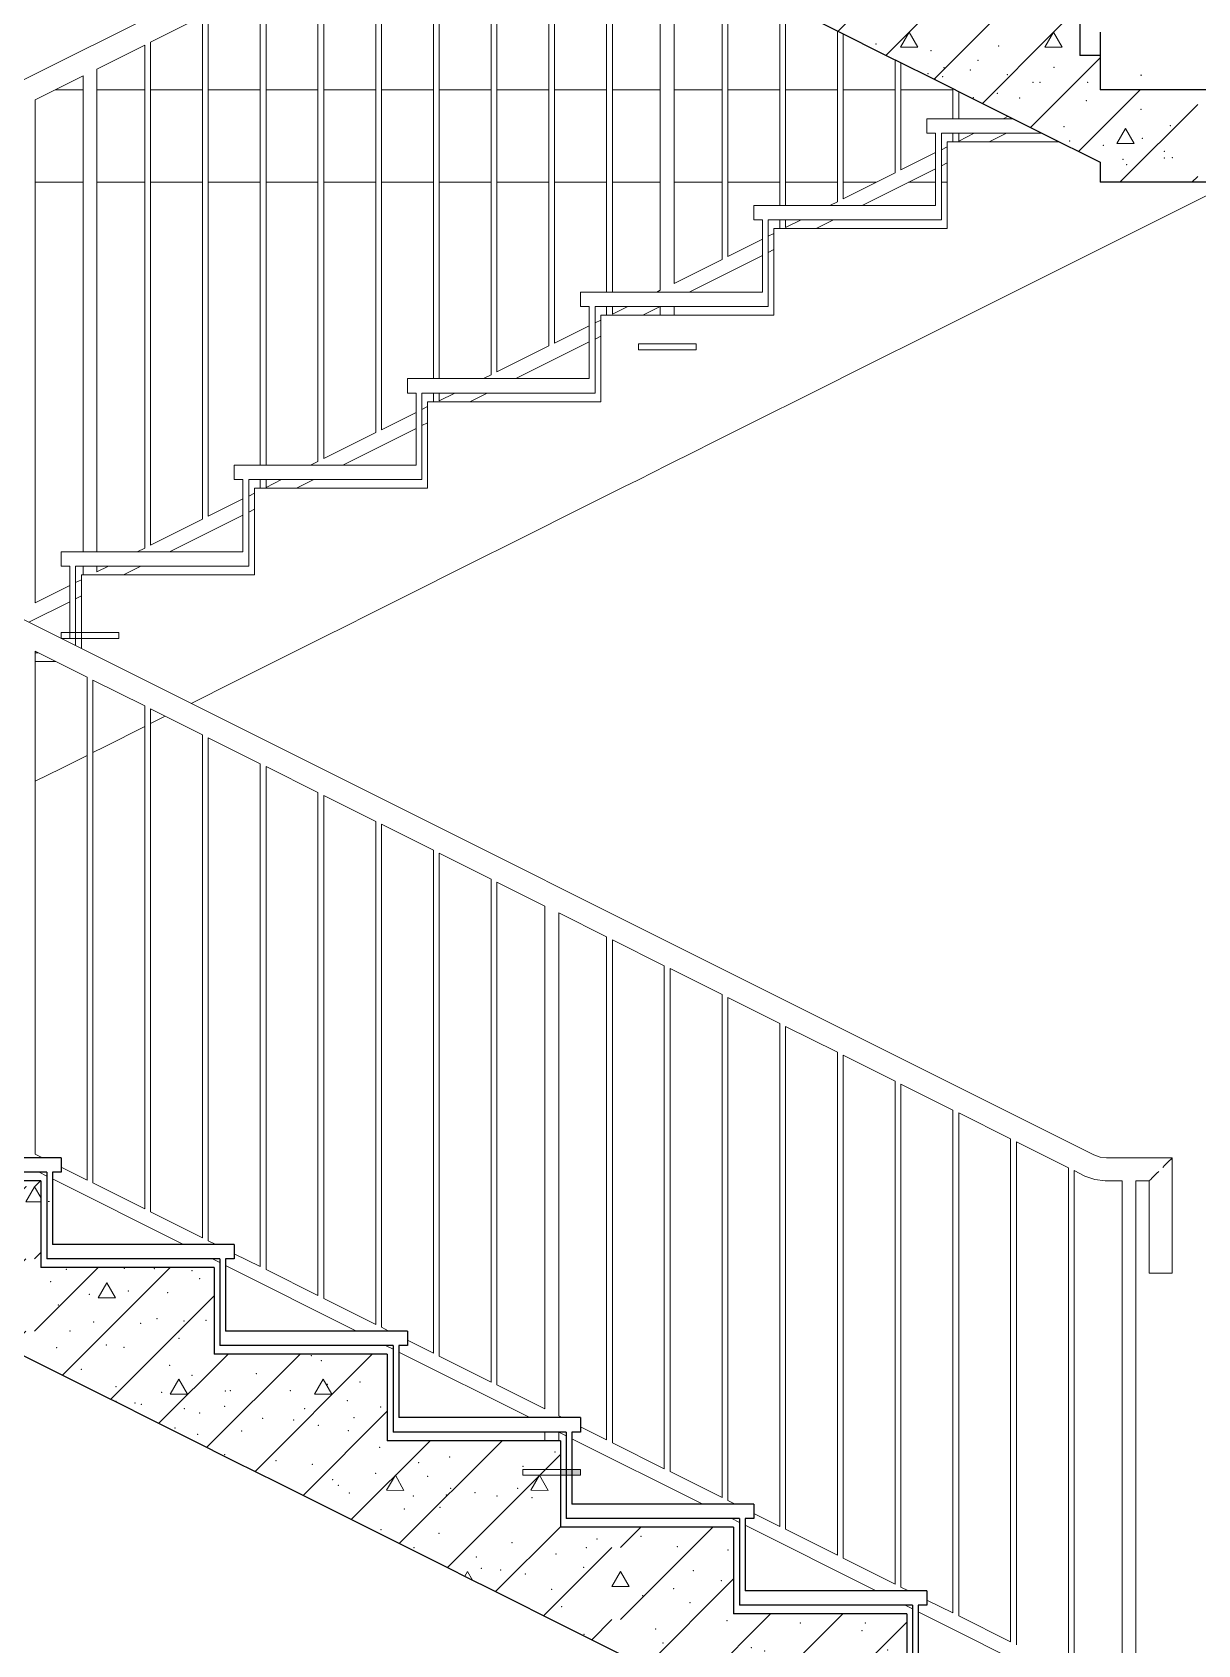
# Model space of a CAD drawing. Header units: millimetres. Extents: x 18162 to 7085488, y 72188 to 247925.
# Drawn here: x 3667579 to 3669598, y 92324 to 95118 of the extents above; entities that cross this region are included whole.
import ezdxf

# ---------------------------------------------------------------- set-up
doc = ezdxf.new("R2010")
doc.units = ezdxf.units.MM
doc.header["$MEASUREMENT"] = 0
for name, color, linetype in [('Interior - Stair & Railing', 7, 'Continuous'), ('Structural - Bearing', 7, 'Continuous'), ('Structural - Stair & Railing', 7, 'Continuous')]:
    doc.layers.add(name, color=color, linetype=linetype)
pattern_1 = [(45, (3761974.73, 95468), (-111.36932, 111.36932), [0, -105, 0, -157.5]), (110, (3762324.73, 95468), (148.0016, 53.86817), [0, -77, 0, -133])]

# ---------------------------------------------------------------- blocks, each defined once
blk = doc.blocks.new('*X1031', base_point=(3761974.7, 95118))
at = {"layer": 'Structural - Stair & Railing', "color": 7, "linetype": 'Continuous', "lineweight": 9}
for p, q in [((3666361.5, 96426.6), (3666362.9, 96428)), ((3666444.8, 96384.9), (3666487.9, 96428)), ((3666552.9, 96425.4), (3666554.4, 96428)), ((3666568, 96425.4), (3666552.9, 96425.4)), ((3666568, 96368), (3666628, 96428)), ((3666568, 96425.4), (3666583.1, 96425.4)), ((3666583.1, 96425.4), (3666581.6, 96428)), ((3666621.5, 96296.6), (3666753, 96428)), ((3666704.9, 96254.9), (3666878, 96428)), ((3666788.2, 96213.2), (3666994.1, 96419.1)), ((3666804.6, 96428), (3666803.1, 96425.3)), ((3666803.1, 96425.3), (3666833.1, 96425.4)), ((3666833.1, 96425.4), (3666831.6, 96428)), ((3666528.1, 96343.3), (3666552.9, 96368)), ((3666871.5, 96171.6), (3666994.1, 96294.1)), ((3666682.3, 96266.2), (3666693, 96284.7)), ((3666693, 96284.7), (3666707.9, 96258.7)), ((3666927.9, 96258.7), (3666943, 96284.7)), ((3666943, 96284.7), (3666957.9, 96258.7)), ((3666954.9, 96129.9), (3667103, 96278)), ((3667068, 96118), (3667228, 96278)), ((3667177.9, 96258.7), (3667189.1, 96278)), ((3667196.9, 96278), (3667207.9, 96258.7)), ((3666707.9, 96258.7), (3666697.3, 96258.7)), ((3666957.9, 96258.7), (3666927.9, 96258.7)), ((3667207.9, 96258.7), (3667177.9, 96258.7)), ((3667193, 96118), (3667294.1, 96219.1)), ((3667318, 96118), (3667328, 96128)), ((3667443, 96118), (3667453, 96128)), ((3667583.1, 96118), (3667593.1, 96128)), ((3667038.2, 96088.2), (3667068, 96118)), ((3667068, 96118), (3667053.1, 96092)), ((3667083.1, 96092), (3667068, 96118)), ((3667121.6, 96046.5), (3667193, 96118)), ((3667204.9, 96004.9), (3667318, 96118)), ((3667288.2, 95963.2), (3667443, 96118)), ((3667318, 96118), (3667303.1, 96092)), ((3667333.1, 96092), (3667318, 96118)), ((3667371.6, 95921.5), (3667568, 96118)), ((3667568, 96092), (3667583.1, 96118)), ((3667594.1, 96099.3), (3667583.1, 96118)), ((3667053.1, 96092), (3667083.1, 96092)), ((3667303.1, 96092), (3667333.1, 96092)), ((3667583.1, 96092), (3667568, 96092)), ((3667583.1, 96092), (3667594.1, 96092)), ((3667454.9, 95879.9), (3667568, 95993)), ((3667583.1, 95993), (3667594.1, 96003.9)), ((3667583.1, 95868), (3667693.1, 95978)), ((3667631.6, 95791.5), (3667818.1, 95978)), ((3667427.9, 95925.4), (3667443, 95951.4)), ((3667443, 95951.4), (3667457.9, 95925.3)), ((3667693, 95925.4), (3667708.1, 95951.4)), ((3667708.1, 95951.4), (3667723.1, 95925.3)), ((3667457.9, 95925.3), (3667427.9, 95925.4)), ((3667723.1, 95925.3), (3667693, 95925.4)), ((3667715, 95749.8), (3667894.1, 95928.9)), ((3667538.2, 95838.2), (3667568, 95868)), ((3667798.3, 95708.2), (3667918.1, 95828)), ((3667881.6, 95666.5), (3668043.1, 95828)), ((3667965, 95624.8), (3668168.1, 95828)), ((3667833.1, 95784.7), (3667818.2, 95758.7)), ((3667848.3, 95758.7), (3667833.1, 95784.7)), ((3668083.1, 95784.7), (3668068.2, 95758.7)), ((3668098.3, 95758.7), (3668083.1, 95784.7)), ((3667818.2, 95758.7), (3667848.3, 95758.7)), ((3668068.2, 95758.7), (3668098.3, 95758.7)), ((3668048.3, 95583.2), (3668194.1, 95728.9)), ((3668131.6, 95541.5), (3668268.1, 95678)), ((3668215, 95499.8), (3668393.1, 95678)), ((3668298.3, 95458.2), (3668494.1, 95653.9)), ((3668193, 95592), (3668208.1, 95618)), ((3668208.1, 95618), (3668223.1, 95592)), ((3668443, 95592), (3668458.1, 95618)), ((3668458.1, 95618), (3668473.1, 95592)), ((3668223.1, 95592), (3668193, 95592)), ((3668473.1, 95592), (3668443, 95592)), ((3668381.6, 95416.5), (3668494.1, 95528.9)), ((3668598.3, 95368), (3668758.3, 95528)), ((3668598.3, 95493), (3668633.3, 95528)), ((3668465, 95374.8), (3668583.1, 95493)), ((3668333.1, 95451.4), (3668328.4, 95443.1)), ((3668341.8, 95436.4), (3668333.1, 95451.4)), ((3668583.1, 95425.4), (3668598.3, 95451.4)), ((3668613.4, 95425.4), (3668598.3, 95451.4)), ((3668641.7, 95286.5), (3668794.1, 95438.8)), ((3668598.3, 95425.3), (3668583.1, 95425.4)), ((3668598.3, 95425.3), (3668613.4, 95425.4)), ((3668725.1, 95244.8), (3668858.3, 95378)), ((3668808.4, 95203.1), (3668983.3, 95378)), ((3668548.3, 95333.2), (3668583.1, 95368)), ((3668891.7, 95161.5), (3669094.1, 95363.8)), ((3668708.1, 95258.7), (3668723.3, 95284.7)), ((3668723.3, 95284.7), (3668738.2, 95258.7)), ((3668958.1, 95258.7), (3668973.3, 95284.7)), ((3668973.3, 95284.7), (3668988.2, 95258.7)), ((3668738.2, 95258.7), (3668708.1, 95258.7)), ((3668988.2, 95258.7), (3668958.1, 95258.7)), ((3668975.1, 95119.8), (3669094.1, 95238.8)), ((3669098.3, 95118), (3669208.3, 95228)), ((3669223.3, 95118), (3669333.3, 95228)), ((3669348.3, 95118), (3669394.1, 95163.8)), ((3669058.4, 95078.1), (3669098.3, 95118)), ((3669098.3, 95118), (3669083.4, 95092)), ((3669083.4, 95092), (3669113.4, 95092)), ((3669113.4, 95092), (3669098.3, 95118)), ((3669141.7, 95036.5), (3669223.3, 95118)), ((3669225.1, 94994.8), (3669348.3, 95118)), ((3669348.3, 95118), (3669333.4, 95092)), ((3669333.4, 95092), (3669363.4, 95092)), ((3669363.4, 95092), (3669348.3, 95118)), ((3669308.4, 94953.1), (3669429.1, 95073.8)), ((3669391.7, 94911.5), (3669429.1, 94948.8))]:
    blk.add_line(p, q, dxfattribs=at)
for p in [(3666448.8, 96420.6), (3666448.8, 96420.6), (3666606.5, 96409.6), (3666660, 96421.8), (3666901.1, 96409.4), (3666926.4, 96406), (3666992.3, 96424.1), (3666466.1, 96390.4), (3666688.2, 96397.4), (3666628.8, 96351.6), (3666752.6, 96366.3), (3666879.2, 96362), (3666986.1, 96349.2), (3666992.3, 96362.3), (3666641.5, 96327.5), (3666721.5, 96302.9), (3666794.5, 96319.8), (3666806.8, 96304.4), (3666817.7, 96313.6), (3666714.1, 96278.1), (3666843.9, 96276.5), (3666887.2, 96290.4), (3666930.7, 96292.2), (3666969.1, 96288.9), (3666985.8, 96268.3), (3667151.4, 96276.5), (3666757.9, 96235.3), (3666877.9, 96211.6), (3666901.3, 96223.8), (3666958.8, 96218), (3667016.6, 96214.2), (3667097.4, 96227.1), (3667128.8, 96217.4), (3667128.8, 96217.4), (3667194.7, 96220.9), (3666927.4, 96169.9), (3667044, 96165.3), (3667159.2, 96168.4), (3667231.7, 96158.1), (3667257.1, 96166.1), (3667163.8, 96145.2), (3667568, 96118), (3667568, 96118), (3667568, 96118), (3667583.1, 96118), (3667583.1, 96118), (3667583.1, 96118), (3667106.1, 96086.3), (3667187.1, 96069.6), (3667223.3, 96094), (3667375.2, 96091.4), (3667447.4, 96092.6), (3667522.3, 96097.1), (3667128.3, 96056.9), (3667174.3, 96052.8), (3667238.2, 96044.8), (3667319.2, 96057.4), (3667499.6, 96043.5), (3667282.6, 96031.3), (3667294.6, 96031.4), (3667377.3, 96031.3), (3667449.4, 96031.3), (3667485.2, 96021.4), (3667544.4, 96031.2), (3667221, 96012.1), (3667259.3, 96003.9), (3667374.7, 95999.7), (3667469.8, 95984.3), (3667638.2, 95975.1), (3667738.5, 95976.6), (3667790.3, 95976.2), (3667855.9, 95972.3), (3667868.9, 95958.8), (3667336.4, 95954.3), (3667471.7, 95934.4), (3667520.7, 95956.3), (3667611.2, 95953.7), (3667678.1, 95931.8), (3667745.8, 95937.6), (3667813.4, 95934.4), (3667404.4, 95922.3), (3667510, 95911.6), (3667624.2, 95913.2), (3667438.2, 95897.7), (3667445.1, 95888.5), (3667510.1, 95899.9), (3667523.9, 95900.8), (3667685.7, 95883.8), (3667766.6, 95881.2), (3667795.3, 95889.3), (3667842.1, 95885.4), (3667879.9, 95886.4), (3667644.3, 95868.4), (3667832.8, 95866.8), (3667833.5, 95855.5), (3667621.6, 95839), (3667707.6, 95843.7), (3667738.2, 95840), (3668062.8, 95825.5), (3667664, 95801.7), (3667817.1, 95808.4), (3667855.9, 95791.4), (3667967.3, 95794.5), (3668080, 95816.5), (3667724.1, 95771.7), (3667744.4, 95779.3), (3667913.4, 95764), (3667922.4, 95764.8), (3668025.9, 95764.8), (3668090.2, 95776), (3668146.9, 95779.8), (3667724.1, 95746.1), (3667757.1, 95743.2), (3667767.9, 95740.9), (3667803.1, 95761.8), (3667912.5, 95737.3), (3668125, 95747.6), (3668182.4, 95736.4), (3667842.7, 95733.2), (3667868.9, 95725.7), (3667978, 95716.9), (3668032.1, 95713.8), (3668051, 95733.2), (3668136.2, 95717.7), (3667826.6, 95699.9), (3667865.4, 95689.3), (3667942, 95694.8), (3668074.8, 95704.5), (3668126.4, 95695.3), (3667912.6, 95653.8), (3668180.9, 95666.7), (3668484.9, 95658.2), (3668001.1, 95643.4), (3668064.5, 95636.9), (3668248.3, 95639.9), (3668302.1, 95649.5), (3668429.3, 95633.5), (3668099.8, 95610.3), (3668109.5, 95600.8), (3668173.9, 95621.4), (3668263.9, 95616.5), (3668304.1, 95595.5), (3668420, 95595.5), (3668128.3, 95587.3), (3668239.2, 95582.5), (3668296.4, 95584), (3668346.2, 95588.2), (3668384.5, 95582.5), (3668445.1, 95579.4), (3668223.8, 95559.4), (3668285.6, 95562.4), (3668183, 95524), (3668283.9, 95517.5), (3668633.5, 95512.1), (3668240.4, 95492.8), (3668410.5, 95501.5), (3668539, 95492.9), (3668557.6, 95507.8), (3668696.5, 95494.4), (3668784.7, 95488.8), (3668348.5, 95476.4), (3668356.8, 95456.6), (3668486.3, 95481.6), (3668534.1, 95458.8), (3668390.6, 95454.2), (3668433.6, 95447.2), (3668724.3, 95452.7), (3668772.7, 95435.7), (3668479, 95420.5), (3668479, 95420.5), (3668636.7, 95409.6), (3668690.3, 95421.8), (3668496.4, 95390.4), (3668718.4, 95397.4), (3668659.1, 95351.6), (3668782.8, 95366.2), (3668909.5, 95361.9), (3669016.4, 95349.2), (3669022.5, 95362.2), (3668534.8, 95342.3), (3668671.7, 95327.5), (3668824.7, 95319.8), (3669061.2, 95315.2), (3668751.7, 95302.9), (3668837.1, 95304.3), (3668847.9, 95313.6), (3668917.5, 95290.4), (3668961, 95292.2), (3668999.4, 95288.9), (3668744.4, 95278.1), (3668874.2, 95276.5), (3669016.1, 95268.2), (3668788.2, 95235.3), (3668908.2, 95211.6), (3668931.5, 95223.8), (3668989, 95218), (3669046.9, 95214.1), (3669127.6, 95227.1), (3669159, 95217.3), (3669159, 95217.3), (3669225, 95220.9), (3669353.2, 95203.9), (3668849.4, 95183.8), (3669361, 95193.1), (3668957.6, 95169.9), (3669074.2, 95165.2), (3669189.4, 95168.4), (3669261.9, 95158.1), (3669287.4, 95166), (3669351.7, 95163.7), (3669194.1, 95145.2), (3669041, 95097.9), (3669253.5, 95094), (3669136.3, 95086.3), (3669217.4, 95069.6), (3669130.7, 95046.1), (3669143.1, 95036.8), (3669156.4, 95040.9), (3669158.5, 95056.9), (3669204.5, 95052.8), (3669268.5, 95044.7), (3669349.5, 95057.3), (3669251.2, 95012.1), (3669312.8, 95031.2), (3669324.9, 95031.4), (3669407.6, 95031.2), (3669209.5, 95004.4), (3669289.5, 95003.9), (3669405, 94999.7), (3669366.6, 94954.3), (3669376.3, 94929.6)]:
    blk.add_point(p, dxfattribs=at)
blk = doc.blocks.new('*X1034', base_point=(3761974.7, 95118))
at = {"layer": 'Structural - Bearing', "color": 7, "linetype": 'Continuous', "lineweight": 9}
for p, q in [((3669429.1, 94948.8), (3669498.3, 95018)), ((3669463.3, 94858), (3669598.3, 94993)), ((3669458.1, 94925.3), (3669473.3, 94951.3)), ((3669488.2, 94925.3), (3669458.1, 94925.3)), ((3669473.3, 94951.3), (3669488.2, 94925.3)), ((3669588.3, 94858), (3669598.3, 94868))]:
    blk.add_line(p, q, dxfattribs=at)
for p in [(3669500, 94984.3), (3669550.9, 94956.2), (3669502, 94934.3), (3669434.6, 94922.3), (3669468.5, 94897.6), (3669540.2, 94911.6), (3669540.4, 94899.9), (3669554.1, 94900.8), (3669475.3, 94888.5)]:
    blk.add_point(p, dxfattribs=at)
blk = doc.blocks.new('*X1038', base_point=(3761974.7, 95118))
at = {"layer": 'Structural - Stair & Railing', "color": 7, "linetype": 'Continuous', "lineweight": 9}
for p, q in [((3666361.5, 93426.6), (3666362.9, 93428)), ((3666444.8, 93384.9), (3666487.9, 93428)), ((3666552.9, 93425.3), (3666554.5, 93428)), ((3666568, 93425.3), (3666552.9, 93425.3)), ((3666568, 93368), (3666628, 93428)), ((3666568, 93425.3), (3666583.1, 93425.3)), ((3666583.1, 93425.3), (3666581.6, 93428)), ((3666621.6, 93296.5), (3666753, 93428)), ((3666704.9, 93254.9), (3666878, 93428)), ((3666788.2, 93213.2), (3666994.1, 93419)), ((3666804.7, 93428), (3666803.1, 93425.3)), ((3666803.1, 93425.3), (3666833.1, 93425.3)), ((3666833.1, 93425.3), (3666831.6, 93428)), ((3666528.2, 93343.2), (3666552.9, 93368)), ((3666682.3, 93266.2), (3666693, 93284.7)), ((3666693, 93284.7), (3666707.9, 93258.6)), ((3666871.6, 93171.5), (3666994.1, 93294)), ((3666927.9, 93258.7), (3666943, 93284.7)), ((3666943, 93284.7), (3666957.9, 93258.6)), ((3666954.9, 93129.9), (3667103, 93278)), ((3667068, 93118), (3667228, 93278)), ((3667177.9, 93258.7), (3667189.1, 93278)), ((3667196.8, 93278), (3667207.9, 93258.6)), ((3666707.9, 93258.6), (3666697.4, 93258.6)), ((3666957.9, 93258.6), (3666927.9, 93258.7)), ((3667207.9, 93258.6), (3667177.9, 93258.7)), ((3667193, 93118), (3667294.1, 93219)), ((3667038.3, 93088.2), (3667068, 93118)), ((3667068, 93118), (3667053.1, 93091.9)), ((3667083.1, 93092), (3667068, 93118)), ((3667121.6, 93046.5), (3667193, 93118)), ((3667204.9, 93004.9), (3667318, 93118)), ((3667288.3, 92963.2), (3667443, 93118)), ((3667318, 93118), (3667303.1, 93091.9)), ((3667318, 93118), (3667328, 93128)), ((3667333.1, 93092), (3667318, 93118)), ((3667371.6, 92921.5), (3667568, 93118)), ((3667443, 93118), (3667453, 93128)), ((3667568, 93092), (3667583.1, 93118)), ((3667583.1, 93118), (3667593.2, 93128)), ((3667594.1, 93099.2), (3667583.1, 93118)), ((3667053.1, 93091.9), (3667083.1, 93092)), ((3667303.1, 93091.9), (3667333.1, 93092)), ((3667583.1, 93092), (3667568, 93092)), ((3667583.1, 93092), (3667594.1, 93092)), ((3667583.1, 92993), (3667594.1, 93003.9)), ((3667454.9, 92879.9), (3667568, 92993)), ((3667583.1, 92868), (3667693.2, 92978)), ((3667631.7, 92791.5), (3667818.2, 92978)), ((3667427.9, 92925.3), (3667443, 92951.3)), ((3667443, 92951.3), (3667457.9, 92925.3)), ((3667693, 92925.3), (3667708.1, 92951.3)), ((3667708.1, 92951.3), (3667723.1, 92925.3)), ((3667457.9, 92925.3), (3667427.9, 92925.3)), ((3667723.1, 92925.3), (3667693, 92925.3)), ((3667715, 92749.8), (3667894.1, 92928.9)), ((3667538.3, 92838.2), (3667568, 92868)), ((3667798.3, 92708.2), (3667918.2, 92828)), ((3667881.7, 92666.5), (3668043.2, 92828)), ((3667965, 92624.8), (3668168.2, 92828)), ((3667833.1, 92784.6), (3667818.2, 92758.6)), ((3667848.3, 92758.6), (3667833.1, 92784.6)), ((3668083.1, 92784.6), (3668068.2, 92758.6)), ((3668098.3, 92758.6), (3668083.1, 92784.6)), ((3667818.2, 92758.6), (3667848.3, 92758.6)), ((3668068.2, 92758.6), (3668098.3, 92758.6)), ((3668048.3, 92583.2), (3668194.1, 92728.9)), ((3668131.7, 92541.5), (3668268.2, 92678)), ((3668215, 92499.8), (3668393.2, 92678)), ((3668298.3, 92458.2), (3668494.1, 92653.9)), ((3668193, 92592), (3668208.1, 92618)), ((3668208.1, 92618), (3668223.1, 92591.9)), ((3668443, 92592), (3668458.1, 92618)), ((3668458.1, 92618), (3668473.1, 92591.9)), ((3668223.1, 92591.9), (3668193, 92592)), ((3668473.1, 92591.9), (3668443, 92592)), ((3668381.7, 92416.5), (3668494.1, 92528.9)), ((3668598.3, 92368), (3668758.3, 92528)), ((3668598.3, 92493), (3668633.3, 92528)), ((3668465, 92374.8), (3668583.1, 92493)), ((3668333.1, 92451.3), (3668328.4, 92443.1)), ((3668341.8, 92436.4), (3668333.1, 92451.3)), ((3668583.1, 92425.3), (3668598.3, 92451.3)), ((3668613.4, 92425.3), (3668598.3, 92451.3)), ((3668641.8, 92286.4), (3668794.1, 92438.7)), ((3668598.3, 92425.3), (3668583.1, 92425.3)), ((3668598.3, 92425.3), (3668613.4, 92425.3)), ((3668548.3, 92333.2), (3668583.1, 92368)), ((3668725.1, 92244.8), (3668858.3, 92378)), ((3668808.4, 92203.1), (3668983.3, 92378)), ((3668891.8, 92161.4), (3669094.1, 92363.7)), ((3668708.1, 92258.6), (3668723.3, 92284.6)), ((3668723.3, 92284.6), (3668738.2, 92258.6)), ((3668958.1, 92258.6), (3668973.3, 92284.6)), ((3668973.3, 92284.6), (3668988.2, 92258.6)), ((3668738.2, 92258.6), (3668708.1, 92258.6)), ((3668988.2, 92258.6), (3668958.1, 92258.6)), ((3668975.1, 92119.8), (3669094.1, 92238.7)), ((3669098.3, 92118), (3669208.3, 92228)), ((3669223.3, 92118), (3669333.3, 92228)), ((3669348.3, 92118), (3669394.1, 92163.7)), ((3669058.4, 92078.1), (3669098.3, 92117.9)), ((3669098.3, 92118), (3669083.4, 92091.9)), ((3669113.4, 92092), (3669098.3, 92118)), ((3669141.8, 92036.4), (3669223.3, 92117.9)), ((3669225.1, 91994.8), (3669348.3, 92117.9)), ((3669348.3, 92118), (3669333.4, 92091.9)), ((3669363.4, 92092), (3669348.3, 92118)), ((3669083.4, 92091.9), (3669113.4, 92092)), ((3669333.4, 92091.9), (3669363.4, 92092)), ((3669308.4, 91953.1), (3669429.1, 92073.7)), ((3669391.8, 91911.4), (3669429.1, 91948.7))]:
    blk.add_line(p, q, dxfattribs=at)
for p in [(3666448.8, 93420.5), (3666448.8, 93420.5), (3666660, 93421.8), (3666992.3, 93424), (3666466.1, 93390.3), (3666606.5, 93409.6), (3666688.2, 93397.3), (3666901.1, 93409.3), (3666926.4, 93405.9), (3666752.6, 93366.2), (3666879.2, 93361.9), (3666992.3, 93362.2), (3666628.8, 93351.5), (3666986.1, 93349.1), (3666641.5, 93327.5), (3666794.5, 93319.8), (3666806.8, 93304.3), (3666817.7, 93313.6), (3666714.1, 93278), (3666721.5, 93302.9), (3666843.9, 93276.5), (3666887.2, 93290.4), (3666930.7, 93292.2), (3666969.1, 93288.9), (3667151.4, 93276.5), (3666985.8, 93268.2), (3666757.9, 93235.3), (3666901.3, 93223.7), (3667097.4, 93227), (3667194.7, 93220.9), (3666877.9, 93211.6), (3666958.8, 93218), (3667016.6, 93214.1), (3667128.8, 93217.3), (3667128.8, 93217.3), (3666927.4, 93169.9), (3667044, 93165.2), (3667159.2, 93168.3), (3667257.1, 93166), (3667163.8, 93145.1), (3667231.7, 93158), (3667568, 93118), (3667568, 93118), (3667568, 93118), (3667583.1, 93118), (3667583.1, 93118), (3667583.1, 93118), (3667106.1, 93086.2), (3667223.3, 93094), (3667375.2, 93091.4), (3667447.4, 93092.6), (3667522.3, 93097), (3667128.3, 93056.9), (3667174.3, 93052.8), (3667187.1, 93069.5), (3667319.2, 93057.3), (3667238.2, 93044.7), (3667282.6, 93031.2), (3667294.6, 93031.3), (3667377.3, 93031.2), (3667449.4, 93031.2), (3667499.6, 93043.4), (3667544.4, 93031.1), (3667221, 93012), (3667259.3, 93003.9), (3667374.7, 92999.6), (3667485.2, 93021.3), (3667469.8, 92984.2), (3667638.2, 92975.1), (3667738.5, 92976.5), (3667790.3, 92976.1), (3667855.9, 92972.3), (3667336.4, 92954.3), (3667520.7, 92956.2), (3667611.2, 92953.6), (3667868.9, 92958.8), (3667404.4, 92922.3), (3667471.7, 92934.3), (3667624.2, 92913.1), (3667678.1, 92931.7), (3667745.8, 92937.5), (3667813.4, 92934.3), (3667438.2, 92897.6), (3667445.1, 92888.4), (3667510, 92911.6), (3667510.1, 92899.8), (3667523.9, 92900.8), (3667795.3, 92889.2), (3667842.1, 92885.3), (3667879.9, 92886.3), (3667644.3, 92868.3), (3667685.7, 92883.8), (3667766.6, 92881.2), (3667832.8, 92866.8), (3667621.6, 92838.9), (3667707.6, 92843.6), (3667738.2, 92840), (3667833.5, 92855.4), (3667664, 92801.7), (3667817.1, 92808.3), (3668062.8, 92825.5), (3668080, 92816.4), (3667744.4, 92779.2), (3667855.9, 92791.4), (3667967.3, 92794.4), (3668090.2, 92775.9), (3668146.9, 92779.8), (3667724.1, 92771.6), (3667724.1, 92746), (3667803.1, 92761.8), (3667913.4, 92764), (3667922.4, 92764.8), (3668025.9, 92764.8), (3668125, 92747.6), (3667757.1, 92743.2), (3667767.9, 92740.8), (3667842.7, 92733.2), (3667868.9, 92725.7), (3667912.5, 92737.3), (3668051, 92733.2), (3668136.2, 92717.6), (3668182.4, 92736.4), (3667826.6, 92699.9), (3667865.4, 92689.2), (3667942, 92694.7), (3667978, 92716.9), (3668032.1, 92713.8), (3668074.8, 92704.4), (3668126.4, 92695.3), (3668180.9, 92666.7), (3667912.6, 92653.8), (3668001.1, 92643.4), (3668064.5, 92636.8), (3668248.3, 92639.8), (3668302.1, 92649.5), (3668429.3, 92633.4), (3668484.9, 92658.2), (3668099.8, 92610.2), (3668173.9, 92621.4), (3668263.9, 92616.4), (3668109.5, 92600.8), (3668128.3, 92587.3), (3668239.2, 92582.4), (3668296.4, 92584), (3668304.1, 92595.4), (3668346.2, 92588.1), (3668384.5, 92582.4), (3668420, 92595.4), (3668445.1, 92579.4), (3668223.8, 92559.4), (3668285.6, 92562.4), (3668183, 92523.9), (3668283.9, 92517.5), (3668410.5, 92501.4), (3668557.6, 92507.7), (3668633.5, 92512.1), (3668696.5, 92494.4), (3668240.4, 92492.8), (3668348.5, 92476.4), (3668486.3, 92481.6), (3668539, 92492.8), (3668784.7, 92488.7), (3668356.8, 92456.6), (3668390.6, 92454.2), (3668433.6, 92447.2), (3668534.1, 92458.8), (3668724.3, 92452.6), (3668479, 92420.5), (3668479, 92420.5), (3668690.3, 92421.7), (3668772.7, 92435.6), (3668496.4, 92390.3), (3668636.7, 92409.6), (3668718.4, 92397.3), (3668782.8, 92366.2), (3668909.5, 92361.9), (3669022.5, 92362.2), (3668534.8, 92342.3), (3668659.1, 92351.5), (3668671.7, 92327.5), (3669016.4, 92349.1), (3668751.7, 92302.9), (3668824.7, 92319.7), (3668837.1, 92304.3), (3668847.9, 92313.6), (3669061.2, 92315.1), (3668744.4, 92278), (3668874.2, 92276.5), (3668917.5, 92290.4), (3668961, 92292.1), (3668999.4, 92288.8), (3669016.1, 92268.2), (3668788.2, 92235.3), (3668931.5, 92223.7), (3668989, 92218), (3669127.6, 92227), (3669159, 92217.3), (3669159, 92217.3), (3669225, 92220.8), (3668908.2, 92211.6), (3669046.9, 92214.1), (3669353.2, 92203.8), (3669361, 92193), (3668849.4, 92183.8), (3668957.6, 92169.8), (3669074.2, 92165.2), (3669189.4, 92168.3), (3669287.4, 92166), (3669351.7, 92163.7), (3669194.1, 92145.1), (3669261.9, 92158), (3669041, 92097.8), (3669136.3, 92086.2), (3669253.5, 92093.9), (3669158.5, 92056.8), (3669204.5, 92052.8), (3669217.4, 92069.5), (3669349.5, 92057.3), (3669130.7, 92046), (3669143.1, 92036.8), (3669156.4, 92040.8), (3669268.5, 92044.7), (3669312.8, 92031.2), (3669324.9, 92031.3), (3669407.6, 92031.2), (3669209.5, 92004.3), (3669251.2, 92012), (3669289.5, 92003.8), (3669405, 91999.6), (3669366.6, 91954.2), (3669376.3, 91929.6)]:
    blk.add_point(p, dxfattribs=at)

msp = doc.modelspace()

# ---------------------------------------------------------------- hatches: boundary and pattern name
at = {"layer": 'Interior - Stair & Railing', "linetype": 'Continuous', "lineweight": 9}
msp.add_hatch(color=7, dxfattribs=at).paths.add_polyline_path([(3668529.1, 92628), (3668494.1, 92628), (3668494.1, 92618), (3668529.1, 92618)])
at = {"layer": 'Structural - Bearing', "linetype": 'Continuous', "lineweight": 9}
h = msp.add_hatch(dxfattribs=at)
h.set_pattern_fill('Lightweight_Concrete_0003', style=0, pattern_type=2)
h.set_pattern_definition([(0, (3761974.7, 95118), (0, 779.423), [48.75, -401.25]), (0, (3762199.7, 95507.7), (0, 779.423), [48.75, -401.25]), (60, (3761974.7, 95118), (-675, 389.7114), [48.75, -401.25]), (60, (3762424.7, 95118), (-675, 389.7114), [48.75, -401.25]), (120, (3762023.5, 95118), (675, 389.7114), [48.75, -401.25]), (120, (3762473.5, 95118), (675, 389.7114), [48.75, -401.25]), (0, (3761974.73, 95193), (0, 150), [0, -150, 0, -225]), (45, (3762049.73, 95193), (-106.06602, 106.06602), [0, -112.5, 0, -187.5])])
h.paths.add_polyline_path([(3676379.1, 95118), (3669429.1, 95118), (3669429.1, 95018), (3676379.1, 95018)])
at = {"layer": 'Structural - Stair & Railing', "linetype": 'Continuous', "lineweight": 9}
h = msp.add_hatch(dxfattribs=at)
h.set_pattern_fill('Cut_Stone_0003', style=0, pattern_type=2)
h.set_pattern_definition(pattern_1)
h.paths.add_polyline_path([(3667304.1, 93143), (3667629.1, 93143), (3667629.1, 93168), (3667304.1, 93168)])
h = msp.add_hatch(dxfattribs=at)
h.set_pattern_fill('Cut_Stone_0003', style=0, pattern_type=2)
h.set_pattern_definition(pattern_1)
h.paths.add_polyline_path([(3667604.1, 93143), (3667604.1, 93018), (3667614.1, 93018), (3667614.1, 93143)])
h = msp.add_hatch(dxfattribs=at)
h.set_pattern_fill('Cut_Stone_0003', style=0, pattern_type=2)
h.set_pattern_definition(pattern_1)
h.paths.add_polyline_path([(3667604.1, 93018), (3667604.1, 92993), (3667929.1, 92993), (3667929.1, 93018)])
h = msp.add_hatch(dxfattribs=at)
h.set_pattern_fill('Cut_Stone_0003', style=0, pattern_type=2)
h.set_pattern_definition(pattern_1)
h.paths.add_polyline_path([(3667914.1, 92993), (3667904.1, 92993), (3667904.1, 92868), (3667914.1, 92868)])
h = msp.add_hatch(dxfattribs=at)
h.set_pattern_fill('Cut_Stone_0003', style=0, pattern_type=2)
h.set_pattern_definition(pattern_1)
h.paths.add_polyline_path([(3668229.1, 92843), (3668229.1, 92868), (3667904.1, 92868), (3667904.1, 92843)])
h = msp.add_hatch(dxfattribs=at)
h.set_pattern_fill('Cut_Stone_0003', style=0, pattern_type=2)
h.set_pattern_definition(pattern_1)
h.paths.add_polyline_path([(3668214.1, 92843), (3668204.1, 92843), (3668204.1, 92718), (3668214.1, 92718)])
h = msp.add_hatch(dxfattribs=at)
h.set_pattern_fill('Cut_Stone_0003', style=0, pattern_type=2)
h.set_pattern_definition(pattern_1)
h.paths.add_polyline_path([(3668204.1, 92718), (3668204.1, 92693), (3668529.1, 92693), (3668529.1, 92718)])
h = msp.add_hatch(dxfattribs=at)
h.set_pattern_fill('Cut_Stone_0003', style=0, pattern_type=2)
h.set_pattern_definition(pattern_1)
h.paths.add_polyline_path([(3668514.1, 92693), (3668504.1, 92693), (3668504.1, 92628), (3668514.1, 92628)])
h = msp.add_hatch(dxfattribs=at)
h.set_pattern_fill('Cut_Stone_0003', style=0, pattern_type=2)
h.set_pattern_definition(pattern_1)
h.paths.add_polyline_path([(3668504.1, 92568), (3668514.1, 92568), (3668514.1, 92618), (3668504.1, 92618)])
h = msp.add_hatch(dxfattribs=at)
h.set_pattern_fill('Cut_Stone_0003', style=0, pattern_type=2)
h.set_pattern_definition(pattern_1)
h.paths.add_polyline_path([(3668504.1, 92568), (3668504.1, 92543), (3668829.1, 92543), (3668829.1, 92568)])
h = msp.add_hatch(dxfattribs=at)
h.set_pattern_fill('Cut_Stone_0003', style=0, pattern_type=2)
h.set_pattern_definition(pattern_1)
h.paths.add_polyline_path([(3668814.1, 92543), (3668804.1, 92543), (3668804.1, 92418), (3668814.1, 92418)])
h = msp.add_hatch(dxfattribs=at)
h.set_pattern_fill('Cut_Stone_0003', style=0, pattern_type=2)
h.set_pattern_definition(pattern_1)
h.paths.add_polyline_path([(3669129.1, 92393), (3669129.1, 92418), (3668804.1, 92418), (3668804.1, 92393)])
h = msp.add_hatch(dxfattribs=at)
h.set_pattern_fill('Cut_Stone_0003', style=0, pattern_type=2)
h.set_pattern_definition(pattern_1)
h.paths.add_polyline_path([(3669114.1, 92393), (3669104.1, 92393), (3669104.1, 92268), (3669114.1, 92268)])

# ---------------------------------------------------------------- linework, layer by layer
at = {"layer": 'Interior - Stair & Railing', "color": 7, "linetype": 'Continuous', "lineweight": 9}
for p, q in [((3666739.6, 94623.3), (3668353.8, 95430.4)), ((3668384.1, 94529.5), (3668384.1, 95400.8)), ((3668374.1, 94524.5), (3668374.1, 95395.8)), ((3668274.1, 94518), (3668274.1, 95345.8)), ((3668284.1, 94518), (3668284.1, 95350.8)), ((3668474.1, 94574.5), (3668474.1, 95370.3)), ((3668484.1, 94579.5), (3668484.1, 95365.3)), ((3668574.1, 94668), (3668574.1, 95320.3)), ((3668584.1, 94668), (3668584.1, 95315.3)), ((3668174.1, 94424.5), (3668174.1, 95295.8)), ((3668184.1, 94429.5), (3668184.1, 95300.8)), ((3668667.1, 94671), (3668667.1, 95273.8)), ((3668691.1, 94683), (3668691.1, 95261.8)), ((3668074.1, 94374.5), (3668074.1, 95245.8)), ((3668084.1, 94379.5), (3668084.1, 95250.8)), ((3668774.1, 94724.5), (3668774.1, 95220.3)), ((3668784.1, 94729.5), (3668784.1, 95215.3)), ((3667974.1, 94368), (3667974.1, 95195.8)), ((3667984.1, 94368), (3667984.1, 95200.8)), ((3667884.1, 94279.5), (3667884.1, 95150.8)), ((3668874.1, 94818), (3668874.1, 95170.3)), ((3668884.1, 94818), (3668884.1, 95165.3)), ((3667784.1, 95100.8), (3667874.1, 95145.8)), ((3667874.1, 94274.5), (3667874.1, 95145.8)), ((3668974.1, 94824.5), (3668974.1, 95120.3)), ((3667691.1, 95054.3), (3667774.1, 95095.8)), ((3667774.1, 94224.5), (3667774.1, 95095.8)), ((3667784.1, 94229.5), (3667784.1, 95100.8)), ((3668984.1, 94829.5), (3668984.1, 95115.3)), ((3669074.1, 94874.5), (3669074.1, 95070.3)), ((3669084.1, 94879.5), (3669084.1, 95065.3)), ((3667584.1, 95000.8), (3667667.1, 95042.3)), ((3667667.1, 94218), (3667667.1, 95042.3)), ((3667691.1, 94218), (3667691.1, 95054.3)), ((3669174.1, 94968), (3669174.1, 95020.3)), ((3669184.1, 94968), (3669184.1, 95015.3)), ((3667584.1, 94129.5), (3667584.1, 95000.8)), ((3669261.1, 94968), (3669269.9, 94972.4)), ((3669174.1, 94928), (3669174.1, 94943)), ((3669184.1, 94929.5), (3669211.1, 94943)), ((3669184.1, 94929.5), (3669184.1, 94943)), ((3669237, 94928), (3669267, 94943)), ((3669084.1, 94879.5), (3669144.1, 94909.5)), ((3669154.1, 94914.5), (3669164.1, 94919.5)), ((3668984.1, 94829.5), (3669074.1, 94874.5)), ((3669017, 94818), (3669144.1, 94881.5)), ((3669154.1, 94886.5), (3669164.1, 94891.5)), ((3668961.1, 94818), (3668974.1, 94824.5)), ((3668874.1, 94778), (3668874.1, 94793)), ((3668884.1, 94779.5), (3668911.1, 94793)), ((3668884.1, 94779.5), (3668884.1, 94793)), ((3668937, 94778), (3668967, 94793)), ((3668784.1, 94729.5), (3668844.1, 94759.5)), ((3668854.1, 94764.5), (3668864.1, 94769.5)), ((3668717, 94668), (3668844.1, 94731.5)), ((3668854.1, 94736.5), (3668864.1, 94741.5)), ((3668691.1, 94683), (3668774.1, 94724.5)), ((3668661.1, 94668), (3668667.1, 94671)), ((3668554.1, 94614.5), (3668564.1, 94619.5)), ((3668574.1, 94628), (3668574.1, 94643)), ((3668584.1, 94629.5), (3668611.1, 94643)), ((3668584.1, 94629.5), (3668584.1, 94643)), ((3668637, 94628), (3668667, 94643)), ((3668667.1, 94628), (3668667.1, 94643)), ((3668691.1, 94628), (3668691.1, 94643)), ((3668484.1, 94579.5), (3668544.1, 94609.5)), ((3668554.1, 94586.5), (3668564.1, 94591.5)), ((3668384.1, 94529.5), (3668474.1, 94574.5)), ((3668417, 94518), (3668544.1, 94581.5)), ((3668629.1, 94578), (3668729.1, 94578)), ((3668629.1, 94568), (3668629.1, 94578)), ((3668629.1, 94568), (3668729.1, 94568)), ((3668729.1, 94568), (3668729.1, 94578)), ((3669418.5, 93173.3), (3666739.6, 94512.7)), ((3668361.1, 94518), (3668374.1, 94524.5)), ((3668274.1, 94478), (3668274.1, 94493)), ((3668284.1, 94479.5), (3668311.1, 94493)), ((3668284.1, 94479.5), (3668284.1, 94493)), ((3668337, 94478), (3668367, 94493)), ((3668184.1, 94429.5), (3668244.1, 94459.5)), ((3668254.1, 94464.5), (3668264.1, 94469.5)), ((3668084.1, 94379.5), (3668174.1, 94424.5)), ((3668117, 94368), (3668244.1, 94431.5)), ((3668254.1, 94436.5), (3668264.1, 94441.5)), ((3668061.1, 94368), (3668074.1, 94374.5)), ((3667974.1, 94328), (3667974.1, 94343)), ((3667984.1, 94329.5), (3668011.1, 94343)), ((3667984.1, 94329.5), (3667984.1, 94343)), ((3668037, 94328), (3668067, 94343)), ((3667884.1, 94279.5), (3667944.1, 94309.5)), ((3667954.1, 94314.5), (3667964.1, 94319.5)), ((3667817, 94218), (3667944.1, 94281.5)), ((3667954.1, 94286.5), (3667964.1, 94291.5)), ((3667784.1, 94229.5), (3667874.1, 94274.5)), ((3667761.1, 94218), (3667774.1, 94224.5)), ((3667667.1, 94178), (3667667.1, 94193)), ((3667691.1, 94183), (3667711.1, 94193)), ((3667691.1, 94183), (3667691.1, 94193)), ((3667737, 94178), (3667767, 94193)), ((3667584.1, 94129.5), (3667644.1, 94159.5)), ((3667654.1, 94164.5), (3667664.1, 94169.5)), ((3667573, 94096), (3667644.1, 94131.5)), ((3667654.1, 94136.5), (3667664.1, 94141.5)), ((3667629.1, 94078), (3667644.1, 94078)), ((3667629.1, 94068), (3667629.1, 94078)), ((3667644.1, 94078), (3667654.1, 94078)), ((3667644.1, 94068), (3667654.1, 94068)), ((3667654.1, 94078), (3667664.1, 94078)), ((3667654.1, 94068), (3667664.1, 94068)), ((3667664.1, 94078), (3667729.1, 94078)), ((3667664.1, 94068), (3667729.1, 94068)), ((3667729.1, 94068), (3667729.1, 94078)), ((3667674.1, 94000.8), (3667584.1, 94045.8)), ((3667584.1, 93174.5), (3667584.1, 94045.8)), ((3667674.1, 93129.5), (3667674.1, 94000.8)), ((3667774.1, 93950.8), (3667684.1, 93995.8)), ((3667684.1, 93124.5), (3667684.1, 93995.8)), ((3667774.1, 93079.5), (3667774.1, 93950.8)), ((3667874.1, 93900.8), (3667784.1, 93945.8)), ((3667784.1, 93074.5), (3667784.1, 93945.8)), ((3667874.1, 93029.5), (3667874.1, 93900.8)), ((3667974.1, 93850.8), (3667884.1, 93895.8)), ((3667884.1, 93024.5), (3667884.1, 93895.8)), ((3667974.1, 92979.5), (3667974.1, 93850.8)), ((3668074.1, 93800.8), (3667984.1, 93845.8)), ((3667984.1, 92974.5), (3667984.1, 93845.8)), ((3668074.1, 92929.5), (3668074.1, 93800.8)), ((3668174.1, 93750.8), (3668084.1, 93795.8)), ((3668084.1, 92924.5), (3668084.1, 93795.8)), ((3668174.1, 92879.5), (3668174.1, 93750.8)), ((3668274.1, 93700.8), (3668184.1, 93745.8)), ((3668184.1, 92874.5), (3668184.1, 93745.8)), ((3668274.1, 92829.5), (3668274.1, 93700.8)), ((3668374.1, 93650.8), (3668284.1, 93695.8)), ((3668284.1, 92824.5), (3668284.1, 93695.8)), ((3668374.1, 92779.5), (3668374.1, 93650.8)), ((3668467.1, 93604.3), (3668384.1, 93645.8)), ((3668384.1, 92774.5), (3668384.1, 93645.8)), ((3668467.1, 92733), (3668467.1, 93604.3)), ((3668574.1, 93550.8), (3668491.1, 93592.3)), ((3668491.1, 92721), (3668491.1, 93592.3)), ((3668574.1, 92679.5), (3668574.1, 93550.8)), ((3668674.1, 93500.8), (3668584.1, 93545.8)), ((3668584.1, 92674.5), (3668584.1, 93545.8)), ((3668674.1, 92629.5), (3668674.1, 93500.8)), ((3668774.1, 93450.8), (3668684.1, 93495.8)), ((3668684.1, 92624.5), (3668684.1, 93495.8)), ((3668774.1, 92579.5), (3668774.1, 93450.8)), ((3668874.1, 93400.8), (3668784.1, 93445.8)), ((3668784.1, 92574.5), (3668784.1, 93445.8)), ((3668874.1, 92529.5), (3668874.1, 93400.8)), ((3668974.1, 93350.8), (3668884.1, 93395.8)), ((3668884.1, 92524.5), (3668884.1, 93395.8)), ((3668974.1, 92479.5), (3668974.1, 93350.8)), ((3669074.1, 93300.8), (3668984.1, 93345.8)), ((3668984.1, 92474.5), (3668984.1, 93345.8)), ((3669074.1, 92429.5), (3669074.1, 93300.8)), ((3669174.1, 93250.8), (3669084.1, 93295.8)), ((3669084.1, 92424.5), (3669084.1, 93295.8)), ((3669174.1, 92379.5), (3669174.1, 93250.8)), ((3669274.1, 93200.8), (3669184.1, 93245.8)), ((3669184.1, 92374.5), (3669184.1, 93245.8)), ((3669274.1, 92329.5), (3669274.1, 93200.8)), ((3669374.1, 93150.8), (3669284.1, 93195.8)), ((3669284.1, 92324.5), (3669284.1, 93195.8)), ((3667597, 93168), (3667584.1, 93174.5)), ((3669418.5, 93173.3), (3669429.1, 93169.4)), ((3669429.1, 93169.4), (3669440.3, 93168.1)), ((3669440.3, 93168.1), (3669554.1, 93168)), ((3669551.4, 93165.3), (3669549.4, 93163.3)), ((3669552.8, 93166.8), (3669551.4, 93165.3)), ((3669553.8, 93167.7), (3669552.8, 93166.8)), ((3669554.1, 93168), (3669553.8, 93167.7)), ((3669554.1, 93168), (3669554.1, 92968)), ((3667604.1, 93136.5), (3667591.1, 93143)), ((3667674.1, 93129.5), (3667629.1, 93152)), ((3669374.1, 92279.5), (3669374.1, 93150.8)), ((3669402.7, 93136.5), (3669384.1, 93145.8)), ((3669384.1, 92274.5), (3669384.1, 93145.8)), ((3669402.7, 93136.5), (3669419.8, 93130.3)), ((3669524.1, 93138), (3669521.2, 93135.2)), ((3669527.2, 93141.2), (3669524.1, 93138)), ((3669530.6, 93144.6), (3669527.2, 93141.2)), ((3669540.9, 93154.9), (3669537.5, 93151.5)), ((3669544.1, 93158), (3669540.9, 93154.9)), ((3669546.9, 93160.9), (3669544.1, 93158)), ((3669549.4, 93163.3), (3669546.9, 93160.9)), ((3667841.1, 93018), (3667614.1, 93131.5)), ((3667774.1, 93079.5), (3667684.1, 93124.5)), ((3669419.8, 93130.3), (3669437.9, 93128.2)), ((3669437.9, 93128.2), (3669467.1, 93128.1)), ((3669467.1, 92233), (3669467.1, 93128.1)), ((3669491.1, 93128.1), (3669514.1, 93128.1)), ((3669491.1, 92137), (3669491.1, 93128.1)), ((3669514.4, 93128.4), (3669514.1, 93128.1)), ((3669514.1, 93128.1), (3669514.1, 92968)), ((3669515.3, 93129.3), (3669514.4, 93128.4)), ((3669516.7, 93130.7), (3669515.3, 93129.3)), ((3669518.7, 93132.7), (3669516.7, 93130.7)), ((3669521.2, 93135.2), (3669518.7, 93132.7)), ((3667874.1, 93029.5), (3667784.1, 93074.5)), ((3667897, 93018), (3667884.1, 93024.5)), ((3667974.1, 92979.5), (3667929.1, 93002)), ((3667904.1, 92986.5), (3667891.1, 92993)), ((3668141.1, 92868), (3667914.1, 92981.5)), ((3668074.1, 92929.5), (3667984.1, 92974.5)), ((3669514.4, 92968), (3669514.1, 92968)), ((3669515.3, 92968), (3669514.4, 92968)), ((3669516.7, 92968), (3669515.3, 92968)), ((3669518.7, 92968), (3669516.7, 92968)), ((3669521.2, 92968), (3669518.7, 92968)), ((3669524.1, 92968), (3669521.2, 92968)), ((3669527.2, 92968), (3669524.1, 92968)), ((3669530.6, 92968), (3669527.2, 92968)), ((3669534.1, 92968), (3669530.6, 92968)), ((3669537.5, 92968), (3669534.1, 92968)), ((3669540.9, 92968), (3669537.5, 92968)), ((3669544.1, 92968), (3669540.9, 92968)), ((3669546.9, 92968), (3669544.1, 92968)), ((3669549.4, 92968), (3669546.9, 92968)), ((3669551.4, 92968), (3669549.4, 92968)), ((3669552.8, 92968), (3669551.4, 92968)), ((3669553.8, 92968), (3669552.8, 92968)), ((3669554.1, 92968), (3669553.8, 92968)), ((3668174.1, 92879.5), (3668084.1, 92924.5)), ((3668197, 92868), (3668184.1, 92874.5)), ((3668204.1, 92836.5), (3668191.1, 92843)), ((3668441.1, 92718), (3668214.1, 92831.5)), ((3668274.1, 92829.5), (3668229.1, 92852)), ((3668374.1, 92779.5), (3668284.1, 92824.5)), ((3668467.1, 92733), (3668384.1, 92774.5)), ((3668497, 92718), (3668491.1, 92721)), ((3668467.1, 92678), (3668467.1, 92693)), ((3668504.1, 92686.5), (3668491.1, 92693)), ((3668491.1, 92678), (3668491.1, 92693)), ((3668574.1, 92679.5), (3668529.1, 92702)), ((3668741.1, 92568), (3668514.1, 92681.5)), ((3668674.1, 92629.5), (3668584.1, 92674.5)), ((3668429.1, 92628), (3668429.1, 92618)), ((3668529.1, 92628), (3668429.1, 92628)), ((3668529.1, 92618), (3668429.1, 92618)), ((3668529.1, 92628), (3668529.1, 92618)), ((3668774.1, 92579.5), (3668684.1, 92624.5)), ((3668797, 92568), (3668784.1, 92574.5)), ((3668874.1, 92529.5), (3668829.1, 92552)), ((3668804.1, 92536.5), (3668791.1, 92543)), ((3669041.1, 92418), (3668814.1, 92531.5)), ((3668974.1, 92479.5), (3668884.1, 92524.5)), ((3669074.1, 92429.5), (3668984.1, 92474.5)), ((3669097, 92418), (3669084.1, 92424.5)), ((3669104.1, 92386.5), (3669091.1, 92393)), ((3669174.1, 92379.5), (3669129.1, 92402)), ((3669341.1, 92268), (3669114.1, 92381.5)), ((3669274.1, 92329.5), (3669184.1, 92374.5))]:
    msp.add_line(p, q, dxfattribs=at)
at = {"layer": 'Structural - Bearing', "color": 7, "linetype": 'Continuous', "lineweight": 25}
for p, q in [((3669429.1, 95118), (3669429.1, 95078)), ((3676379.1, 95018), (3669429.1, 95018)), ((3669429.1, 94892.8), (3669429.1, 94858)), ((3670679.1, 94858), (3669429.1, 94858))]:
    msp.add_line(p, q, dxfattribs=at)
at = {"layer": 'Structural - Bearing', "color": 7, "linetype": 'Continuous', "lineweight": 9}
for p, q in [((3667618.5, 95018), (3667667.1, 95018)), ((3667691, 95018), (3667774.1, 95018)), ((3667784, 95018), (3667874.1, 95018)), ((3667884, 95018), (3667974.1, 95018)), ((3667984, 95018), (3668074.1, 95018)), ((3668084.1, 95018), (3668174.1, 95018)), ((3668184.1, 95018), (3668274.1, 95018)), ((3668284.1, 95018), (3668374.1, 95018)), ((3668384.1, 95018), (3668474.1, 95018)), ((3668484.1, 95018), (3668574.1, 95018)), ((3668584.1, 95018), (3668667.1, 95018)), ((3668691.1, 95018), (3668774.1, 95018)), ((3668784.1, 95018), (3668874.1, 95018)), ((3668884.1, 95018), (3668974.1, 95018)), ((3668984.1, 95018), (3669074.1, 95018)), ((3669084.1, 95018), (3669174.1, 95018)), ((3667584.1, 94858), (3667667.1, 94858)), ((3667691.1, 94858), (3667774.1, 94858)), ((3667784.1, 94858), (3667874.1, 94858)), ((3667884.1, 94858), (3667974.1, 94858)), ((3667984.1, 94858), (3668074.1, 94858)), ((3668084.1, 94858), (3668174.1, 94858)), ((3668184.1, 94858), (3668274.1, 94858)), ((3668284.1, 94858), (3668374.1, 94858)), ((3668384.1, 94858), (3668474.1, 94858)), ((3668484.1, 94858), (3668574.1, 94858)), ((3668584.1, 94858), (3668667.1, 94858)), ((3668691.1, 94858), (3668774.1, 94858)), ((3668784.1, 94858), (3668874.1, 94858)), ((3668884.1, 94858), (3668974.1, 94858)), ((3668984.1, 94858), (3669041.1, 94858)), ((3669097, 94858), (3669144.1, 94858)), ((3669154.1, 94858), (3669164.1, 94858))]:
    msp.add_line(p, q, dxfattribs=at)
at = {"layer": 'Structural - Stair & Railing', "color": 7, "linetype": 'Continuous', "lineweight": 25}
for p, q in [((3669394.1, 95228), (3669394.1, 95078)), ((3669429.1, 95078), (3669394.1, 95078)), ((3669429.1, 95078), (3669429.1, 95018)), ((3667629.1, 93168), (3667314.1, 93168)), ((3667629.1, 93168), (3667629.1, 93143)), ((3667604.1, 93143), (3667304.1, 93143)), ((3667604.1, 93143), (3667604.1, 93018)), ((3667614.1, 93143), (3667614.1, 93018)), ((3667629.1, 93143), (3667614.1, 93143)), ((3667594.1, 93128), (3667529.1, 93128)), ((3667594.1, 93128), (3667594.1, 92978)), ((3667604.1, 93018), (3667604.1, 92993)), ((3667929.1, 93018), (3667614.1, 93018)), ((3667929.1, 93018), (3667929.1, 92993)), ((3667894.1, 92978), (3667594.1, 92978)), ((3667904.1, 92993), (3667604.1, 92993)), ((3667894.1, 92978), (3667894.1, 92828)), ((3667904.1, 92993), (3667904.1, 92868)), ((3667914.1, 92993), (3667914.1, 92868)), ((3667929.1, 92993), (3667914.1, 92993)), ((3667904.1, 92868), (3667904.1, 92843)), ((3668229.1, 92868), (3667914.1, 92868)), ((3668229.1, 92868), (3668229.1, 92843)), ((3668204.1, 92843), (3667904.1, 92843)), ((3668204.1, 92843), (3668204.1, 92718)), ((3668214.1, 92843), (3668214.1, 92718)), ((3668229.1, 92843), (3668214.1, 92843)), ((3668194.1, 92828), (3667894.1, 92828)), ((3668194.1, 92828), (3668194.1, 92678)), ((3668204.1, 92718), (3668204.1, 92693)), ((3668529.1, 92718), (3668214.1, 92718)), ((3668529.1, 92718), (3668529.1, 92693)), ((3668504.1, 92693), (3668204.1, 92693)), ((3668504.1, 92693), (3668504.1, 92568)), ((3668514.1, 92693), (3668514.1, 92568)), ((3668529.1, 92693), (3668514.1, 92693)), ((3668494.1, 92678), (3668194.1, 92678)), ((3668494.1, 92678), (3668494.1, 92528)), ((3668504.1, 92568), (3668504.1, 92543)), ((3668829.1, 92568), (3668514.1, 92568)), ((3668829.1, 92568), (3668829.1, 92543)), ((3668794.1, 92528), (3668494.1, 92528)), ((3668804.1, 92543), (3668504.1, 92543)), ((3668794.1, 92528), (3668794.1, 92378)), ((3668804.1, 92543), (3668804.1, 92418)), ((3668814.1, 92543), (3668814.1, 92418)), ((3668829.1, 92543), (3668814.1, 92543)), ((3668804.1, 92418), (3668804.1, 92393)), ((3669129.1, 92418), (3668814.1, 92418)), ((3669129.1, 92418), (3669129.1, 92393)), ((3669104.1, 92393), (3668804.1, 92393)), ((3669104.1, 92393), (3669104.1, 92268)), ((3669114.1, 92393), (3669114.1, 92268)), ((3669129.1, 92393), (3669114.1, 92393)), ((3669094.1, 92378), (3668794.1, 92378)), ((3669094.1, 92378), (3669094.1, 92228))]:
    msp.add_line(p, q, dxfattribs=at)
at = {"layer": 'Structural - Stair & Railing', "color": 7, "linetype": 'Continuous', "lineweight": 9}
for p, q in [((3669278.6, 94968), (3669129.1, 94968)), ((3669129.1, 94943), (3669129.1, 94968)), ((3669144.1, 94943), (3669129.1, 94943)), ((3669144.1, 94818), (3669144.1, 94943)), ((3669154.1, 94943), (3669154.1, 94818)), ((3669328.6, 94943), (3669154.1, 94943)), ((3669164.1, 94778), (3669164.1, 94928)), ((3669358.6, 94928), (3669164.1, 94928)), ((3669659.5, 94858), (3669429.1, 94742.8)), ((3668829.1, 94793), (3668829.1, 94818)), ((3669144.1, 94818), (3668829.1, 94818)), ((3669154.1, 94793), (3669154.1, 94818)), ((3668844.1, 94793), (3668829.1, 94793)), ((3668844.1, 94668), (3668844.1, 94793)), ((3668854.1, 94793), (3668854.1, 94668)), ((3669154.1, 94793), (3668854.1, 94793)), ((3668864.1, 94628), (3668864.1, 94778)), ((3669164.1, 94778), (3668864.1, 94778)), ((3669354.1, 94705.3), (3669429.1, 94742.8)), ((3669279.1, 94667.8), (3669354.1, 94705.3)), ((3668844.1, 94668), (3668529.1, 94668)), ((3668529.1, 94643), (3668529.1, 94668)), ((3668854.1, 94643), (3668854.1, 94668)), ((3669204.1, 94630.3), (3669279.1, 94667.8)), ((3668544.1, 94643), (3668529.1, 94643)), ((3668544.1, 94518), (3668544.1, 94643)), ((3668554.1, 94643), (3668554.1, 94518)), ((3668854.1, 94643), (3668554.1, 94643)), ((3668564.1, 94478), (3668564.1, 94628)), ((3668864.1, 94628), (3668564.1, 94628)), ((3669129.1, 94592.8), (3669204.1, 94630.3)), ((3669029.1, 94542.8), (3669129.1, 94592.8)), ((3668929.1, 94492.8), (3669029.1, 94542.8)), ((3668544.1, 94518), (3668229.1, 94518)), ((3668229.1, 94493), (3668229.1, 94518)), ((3668554.1, 94493), (3668554.1, 94518)), ((3668244.1, 94493), (3668229.1, 94493)), ((3668244.1, 94368), (3668244.1, 94493)), ((3668254.1, 94493), (3668254.1, 94368)), ((3668554.1, 94493), (3668254.1, 94493)), ((3668264.1, 94328), (3668264.1, 94478)), ((3668564.1, 94478), (3668264.1, 94478)), ((3668829.1, 94442.8), (3668929.1, 94492.8)), ((3668754.1, 94405.3), (3668829.1, 94442.8)), ((3668729.1, 94392.8), (3668754.1, 94405.3)), ((3668244.1, 94368), (3667929.1, 94368)), ((3667929.1, 94343), (3667929.1, 94368)), ((3668254.1, 94343), (3668254.1, 94368)), ((3668629.1, 94342.8), (3668679.1, 94367.8)), ((3668679.1, 94367.8), (3668729.1, 94392.8)), ((3667944.1, 94343), (3667929.1, 94343)), ((3667944.1, 94218), (3667944.1, 94343)), ((3667954.1, 94343), (3667954.1, 94218)), ((3668254.1, 94343), (3667954.1, 94343)), ((3668604.1, 94330.3), (3668629.1, 94342.8)), ((3667964.1, 94178), (3667964.1, 94328)), ((3668264.1, 94328), (3667964.1, 94328)), ((3668529.1, 94292.8), (3668604.1, 94330.3)), ((3668429.1, 94242.8), (3668529.1, 94292.8)), ((3668329.1, 94192.8), (3668429.1, 94242.8)), ((3667944.1, 94218), (3667629.1, 94218)), ((3667629.1, 94193), (3667629.1, 94218)), ((3667954.1, 94193), (3667954.1, 94218)), ((3667644.1, 94193), (3667629.1, 94193)), ((3667644.1, 94078), (3667644.1, 94193)), ((3667654.1, 94193), (3667654.1, 94078)), ((3667954.1, 94193), (3667654.1, 94193)), ((3667664.1, 94078), (3667664.1, 94178)), ((3667964.1, 94178), (3667664.1, 94178)), ((3668229.1, 94142.8), (3668329.1, 94192.8)), ((3668154.1, 94105.3), (3668229.1, 94142.8)), ((3668079.1, 94067.8), (3668129.1, 94092.8)), ((3668129.1, 94092.8), (3668154.1, 94105.3)), ((3667644.1, 94068), (3667629.1, 94068)), ((3667644.1, 94068), (3667644.1, 94078)), ((3667654.1, 94078), (3667654.1, 94068)), ((3667654.1, 94055.5), (3667654.1, 94068)), ((3667664.1, 94068), (3667664.1, 94078)), ((3667664.1, 94050.5), (3667664.1, 94068)), ((3668029.1, 94042.8), (3668079.1, 94067.8)), ((3667589.6, 94043), (3667584.1, 94043)), ((3667929.1, 93992.8), (3668004.1, 94030.3)), ((3668004.1, 94030.3), (3668029.1, 94042.8)), ((3667619.6, 94028), (3667584.1, 94028)), ((3667854.3, 93955.4), (3667929.1, 93992.8)), ((3667784.1, 93920.3), (3667809.5, 93933)), ((3667704.1, 93880.3), (3667774.1, 93915.3)), ((3667629.1, 93842.8), (3667674.1, 93865.3)), ((3667684.1, 93870.3), (3667704.1, 93880.3)), ((3667584.1, 93820.3), (3667629.1, 93842.8))]:
    msp.add_line(p, q, dxfattribs=at)
at = {"layer": 'Structural - Stair & Railing', "color": 7, "linetype": 'Continuous', "lineweight": 25, "flags": 128}
for points in [[(3668904.1, 95155.3), (3668979.1, 95117.8), (3669054.1, 95080.3), (3669129.1, 95042.8), (3669229.1, 94992.8), (3669329.1, 94942.8), (3669429.1, 94892.8)], [(3667554.1, 92830.3), (3667629.1, 92792.8), (3667704.1, 92755.3), (3667729.1, 92742.8), (3667779.1, 92717.8), (3667829.1, 92692.8), (3667854.1, 92680.3), (3667929.1, 92642.8), (3668004.1, 92605.3), (3668079.1, 92567.8), (3668154.1, 92530.3), (3668229.1, 92492.8), (3668304.1, 92455.3), (3668329.1, 92442.8), (3668379.1, 92417.8), (3668429.1, 92392.8), (3668454.1, 92380.3), (3668529.1, 92342.8), (3668604.1, 92305.3)]]:
    msp.add_lwpolyline(points, dxfattribs=at)

# ---------------------------------------------------------------- block references
at = {"layer": 'Structural - Bearing', "lineweight": 0}
msp.add_blockref('*X1034', (3761974.7, 95118), dxfattribs=at)
at = {"layer": 'Structural - Stair & Railing', "lineweight": 0}
for name in ['*X1031', '*X1038']:
    msp.add_blockref(name, (3761974.7, 95118), dxfattribs=at)

doc.saveas('drawing.dxf')
